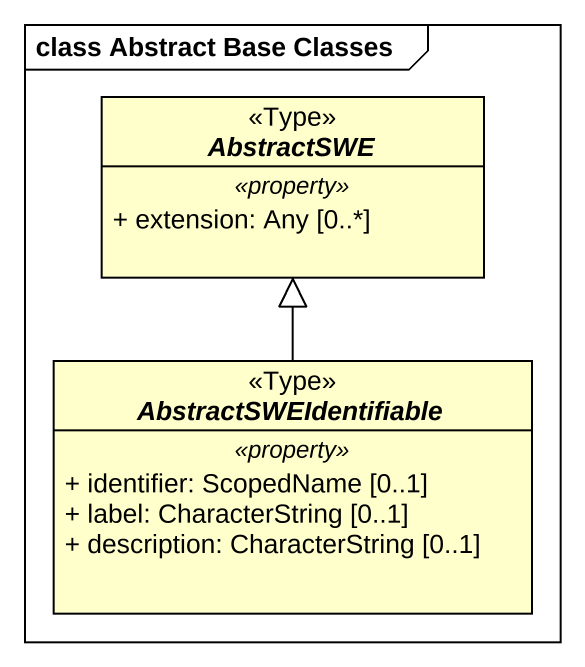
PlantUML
@startuml
mainframe class Abstract Base Classes
hide circle
hide empty members
skinparam classAttributeIconSize 0
abstract class AbstractSWE <<Type>> {
  .. <<property>> ..
  + extension: Any [0..*]
}
abstract class AbstractSWEIdentifiable <<Type>> {
  .. <<property>> ..
  + identifier: ScopedName [0..1]
  + label: CharacterString [0..1]
  + description: CharacterString [0..1]
}
AbstractSWEIdentifiable -up-|> AbstractSWE
@enduml
